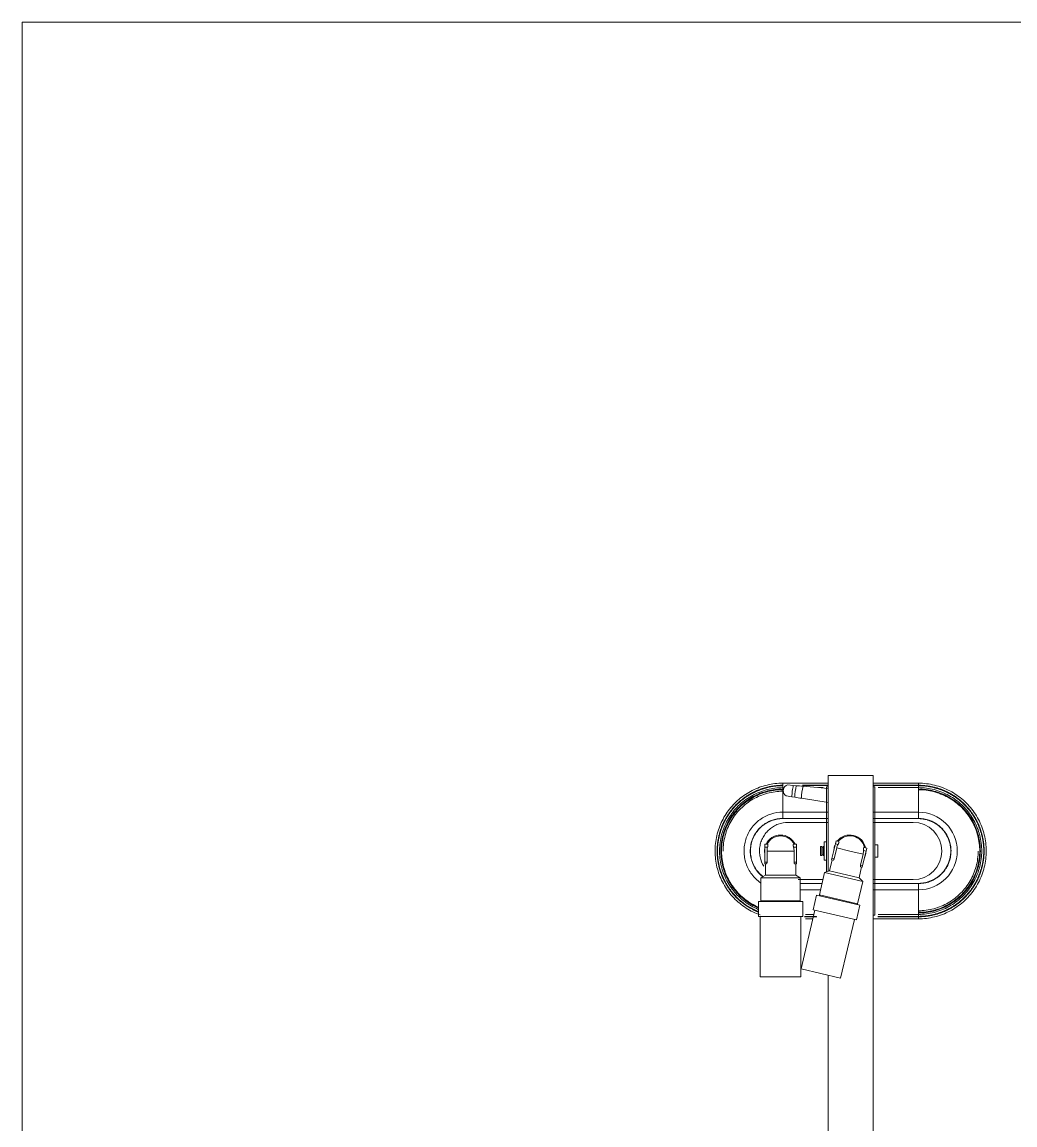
# Model space of a CAD drawing. Header units: millimetres. Extents: x 2179 to 48742, y 3478 to 161002.
# Drawn here: x 25241 to 25900, y 139221 to 139953 of the extents above; entities that cross this region are included whole.
import ezdxf

# ---------------------------------------------------------------- set-up
doc = ezdxf.new("R2010")
doc.units = ezdxf.units.MM
doc.layers.add('0-1', color=7, linetype='Continuous', lineweight=9)
doc.layers.add('2966-1_navrh dispozice stroju-HK_02_dwg-1', color=7, linetype='Continuous', lineweight=9, true_color=0x919191)

# ---------------------------------------------------------------- blocks, each defined once
blk = doc.blocks.new('2966-1_navrh dispozice stroju-HK_02_dwg_SE2205-903811-1NP _ stroje')
at = {"layer": '0-1'}
for p, q in [((-1380, 1767.25), (-1380, 1737.25)), ((-1380, 1707.25), (-1380, 1677.25))]:
    blk.add_line(p, q, dxfattribs=at)
blk = doc.blocks.new('2966-1_navrh dispozice stroju-HK_02_dwg_SE2206-903812-1NP _ stroje')
at = {"layer": '0-1'}
for p, q in [((-1380.14, 1767.25), (-1380.14, 1737.25)), ((-1380.14, 1707.25), (-1380.14, 1677.25))]:
    blk.add_line(p, q, dxfattribs=at)
blk = doc.blocks.new('2966-1_navrh dispozice stroju-HK_02_dwg_SE2207-903813-1NP _ stroje')
at = {"layer": '0-1'}
for points, knots in [([(-1343.08, 1782.43), (-1344.79, 1784.17), (-1347.8, 1786.33), (-1352.36, 1788.11), (-1355.96, 1788.84), (-1359.63, 1788.96), (-1363.27, 1788.46), (-1367.94, 1786.99), (-1371.09, 1785.02), (-1372.9, 1783.4)], [0, 0, 0, 0, 0.222222, 0.333333, 0.444444, 0.555556, 0.666667, 0.777778, 1, 1, 1, 1]), ([(-1372.9, 1783.4), (-1374.72, 1781.78), (-1377.02, 1778.89), (-1379.52, 1773.33), (-1380.14, 1769.68), (-1380.14, 1767.25)], [0, 0, 0, 0, 0.4, 0.6, 1, 1, 1, 1]), ([(-1336.87, 1767.25), (-1336.86, 1769.5), (-1337.39, 1772.86), (-1339.52, 1778.06), (-1341.5, 1780.83), (-1343.08, 1782.43)], [0, 0, 0, 0, 0.4, 0.6, 1, 1, 1, 1])]:
    blk.add_open_spline(points, degree=3, knots=knots, dxfattribs=at)
blk = doc.blocks.new('2966-1_navrh dispozice stroju-HK_02_dwg_SE2208-903814-1NP _ stroje')
at = {"layer": '0-1'}
for p, q in [((-1384.27, 1737.25), (-1384.27, 1767.25)), ((-1384.27, 1677.25), (-1384.27, 1707.25))]:
    blk.add_line(p, q, dxfattribs=at)
blk = doc.blocks.new('2966-1_navrh dispozice stroju-HK_02_dwg_SE2209-903815-1NP _ stroje')
at = {"layer": '0-1'}
for p, q in [((-1400.55, 1767.25), (-1400.55, 1740.48)), ((-1400.55, 1704.03), (-1400.55, 1700.9))]:
    blk.add_line(p, q, dxfattribs=at)
blk = doc.blocks.new('2966-1_navrh dispozice stroju-HK_02_dwg_SE2210-903816-1NP _ stroje')
at = {"layer": '0-1'}
for p, q in [((-1401.86, 1737.25), (-1401.86, 1767.25)), ((-1401.86, 1690.2), (-1401.86, 1707.25))]:
    blk.add_line(p, q, dxfattribs=at)
blk = doc.blocks.new('2966-1_navrh dispozice stroju-HK_02_dwg_SE2211-903817-1NP _ stroje')
at = {"layer": '0-1'}
for p, q in [((-1402.1, 1767.25), (-1402.1, 1737.25)), ((-1402.1, 1707.25), (-1402.1, 1690.22))]:
    blk.add_line(p, q, dxfattribs=at)
blk = doc.blocks.new('2966-1_navrh dispozice stroju-HK_02_dwg_SE2212-903818-1NP _ stroje')
at = {"layer": '0-1'}
for p, q in [((-1403.5, 1767.25), (-1403.5, 1737.25)), ((-1403.5, 1707.25), (-1403.5, 1677.25))]:
    blk.add_line(p, q, dxfattribs=at)
blk = doc.blocks.new('2966-1_navrh dispozice stroju-HK_02_dwg_SE2204-903819-1NP _ stroje')
at = {"layer": '0-1'}
for p, q in [((-1402.1, 1767.25), (-1403.5, 1767.25)), ((-1332.73, 1767.25), (-1332.73, 1737.25)), ((-1332.73, 1702.29), (-1332.73, 1688.75)), ((-1316.46, 1692.39), (-1316.46, 1697.92)), ((-1315.14, 1699.66), (-1315.14, 1691.69)), ((-1314.9, 1691.69), (-1314.9, 1699.72)), ((-1313.5, 1692.36), (-1313.5, 1697.22)), ((-1402.1, 1677.25), (-1403.5, 1677.25))]:
    blk.add_line(p, q, dxfattribs=at)
at = {"layer": '0-1', "flags": 128}
for points in [[(-1380, 1767.25), (-1380.14, 1767.25), (-1384.27, 1767.25), (-1400.55, 1767.25), (-1401.86, 1767.25)], [(-1316.46, 1740.48), (-1316.46, 1767.25), (-1332.73, 1767.25), (-1337, 1767.25), (-1336.87, 1767.25), (-1337, 1737.25), (-1337, 1767.25)], [(-1316.46, 1767.25), (-1315.14, 1767.25), (-1315.14, 1740.35)], [(-1314.9, 1740.24), (-1314.9, 1767.25), (-1313.5, 1767.25), (-1313.5, 1737.25)], [(-1336.87, 1688.48), (-1336.87, 1703.27), (-1337, 1688.48)], [(-1380, 1677.25), (-1380.14, 1677.25), (-1384.27, 1677.25), (-1400.55, 1677.25), (-1401.86, 1677.25)]]:
    blk.add_lwpolyline(points, dxfattribs=at)
at = {"layer": '0-1'}
blk.add_arc((-1358.5, 1767.25), 25.77, 360, 180, dxfattribs=at)
for points, degree, knots in [([(-1313.5, 1767.25), (-1313.5, 1770.88), (-1314.16, 1776.32), (-1316.32, 1783.25), (-1318.56, 1788.22), (-1321.38, 1792.88), (-1324.74, 1797.17), (-1328.59, 1801.02), (-1332.88, 1804.38), (-1337.54, 1807.2), (-1342.51, 1809.43), (-1347.71, 1811.05), (-1353.06, 1812.03), (-1358.5, 1812.36), (-1363.94, 1812.03), (-1369.3, 1811.05), (-1374.5, 1809.43), (-1379.47, 1807.2), (-1384.13, 1804.38), (-1388.41, 1801.02), (-1392.27, 1797.17), (-1395.63, 1792.88), (-1398.44, 1788.22), (-1400.68, 1783.25), (-1402.84, 1776.32), (-1403.5, 1770.88), (-1403.5, 1767.25)], 3, [0, 0, 0, 0, 0.076923, 0.115385, 0.153846, 0.192308, 0.230769, 0.269231, 0.307692, 0.346154, 0.384615, 0.423077, 0.461538, 0.5, 0.538462, 0.576923, 0.615385, 0.653846, 0.692308, 0.730769, 0.769231, 0.807692, 0.846154, 0.884615, 0.923077, 1, 1, 1, 1]), ([(-1314.9, 1767.25), (-1314.9, 1771.22), (-1316.09, 1777.71), (-1317.66, 1782.74), (-1319.82, 1787.55), (-1322.55, 1792.07), (-1325.81, 1796.22), (-1329.54, 1799.95), (-1333.69, 1803.2), (-1338.2, 1805.93), (-1343.01, 1808.1), (-1348.05, 1809.66), (-1353.24, 1810.62), (-1358.5, 1810.93), (-1363.77, 1810.62), (-1368.96, 1809.66), (-1373.99, 1808.1), (-1378.8, 1805.93), (-1383.31, 1803.2), (-1387.47, 1799.95), (-1391.2, 1796.22), (-1394.45, 1792.07), (-1397.18, 1787.55), (-1399.34, 1782.74), (-1400.91, 1777.71), (-1402.1, 1771.22), (-1402.1, 1767.25)], 2, [0, 0, 0, 0.057692, 0.096154, 0.134615, 0.173077, 0.211538, 0.25, 0.288462, 0.326923, 0.365385, 0.403846, 0.442308, 0.480769, 0.519231, 0.557692, 0.596154, 0.634615, 0.673077, 0.711538, 0.75, 0.788462, 0.826923, 0.865385, 0.903846, 0.942308, 1, 1, 1]), ([(-1401.86, 1767.25), (-1401.86, 1771.2), (-1400.68, 1777.65), (-1399.12, 1782.66), (-1396.97, 1787.44), (-1394.25, 1791.93), (-1391.02, 1796.06), (-1387.31, 1799.77), (-1383.18, 1803.01), (-1378.69, 1805.72), (-1373.91, 1807.87), (-1368.9, 1809.43), (-1363.74, 1810.38), (-1358.5, 1810.7), (-1353.27, 1810.38), (-1348.11, 1809.43), (-1343.1, 1807.87), (-1338.31, 1805.72), (-1333.82, 1803.01), (-1329.69, 1799.77), (-1325.98, 1796.06), (-1322.75, 1791.93), (-1320.04, 1787.44), (-1317.88, 1782.66), (-1316.32, 1777.65), (-1315.14, 1771.2), (-1315.14, 1767.25)], 2, [0, 0, 0, 0.057692, 0.096154, 0.134615, 0.173077, 0.211538, 0.25, 0.288462, 0.326923, 0.365385, 0.403846, 0.442308, 0.480769, 0.519231, 0.557692, 0.596154, 0.634615, 0.673077, 0.711538, 0.75, 0.788462, 0.826923, 0.865385, 0.903846, 0.942308, 1, 1, 1]), ([(-1316.46, 1767.25), (-1316.46, 1770.78), (-1317.13, 1776.06), (-1319.31, 1782.77), (-1321.56, 1787.56), (-1324.4, 1792.03), (-1327.77, 1796.11), (-1331.63, 1799.73), (-1335.91, 1802.85), (-1340.55, 1805.4), (-1345.48, 1807.35), (-1350.6, 1808.66), (-1355.85, 1809.33), (-1361.15, 1809.33), (-1366.4, 1808.66), (-1371.53, 1807.35), (-1376.45, 1805.4), (-1381.09, 1802.85), (-1385.37, 1799.73), (-1389.23, 1796.11), (-1392.61, 1792.03), (-1395.44, 1787.56), (-1397.7, 1782.77), (-1399.88, 1776.06), (-1400.55, 1770.78), (-1400.55, 1767.25)], 3, [0, 0, 0, 0, 0.08, 0.12, 0.16, 0.2, 0.24, 0.28, 0.32, 0.36, 0.4, 0.44, 0.48, 0.52, 0.56, 0.6, 0.64, 0.68, 0.72, 0.76, 0.8, 0.84, 0.88, 0.92, 1, 1, 1, 1]), ([(-1399.6, 1767.25), (-1399.6, 1770.7), (-1398.95, 1775.86), (-1396.82, 1782.42), (-1394.61, 1787.11), (-1391.84, 1791.48), (-1388.54, 1795.46), (-1384.77, 1799.01), (-1380.58, 1802.05), (-1376.05, 1804.54), (-1371.24, 1806.45), (-1366.22, 1807.73), (-1361.09, 1808.38), (-1355.91, 1808.38), (-1350.78, 1807.73), (-1345.77, 1806.45), (-1340.96, 1804.54), (-1336.42, 1802.05), (-1332.23, 1799.01), (-1328.46, 1795.46), (-1325.16, 1791.48), (-1322.39, 1787.11), (-1320.19, 1782.42), (-1318.06, 1775.86), (-1317.4, 1770.7), (-1317.4, 1767.25)], 3, [0, 0, 0, 0, 0.08, 0.12, 0.16, 0.2, 0.24, 0.28, 0.32, 0.36, 0.4, 0.44, 0.48, 0.52, 0.56, 0.6, 0.64, 0.68, 0.72, 0.76, 0.8, 0.84, 0.88, 0.92, 1, 1, 1, 1]), ([(-1399.32, 1767.25), (-1399.33, 1770.67), (-1398.68, 1775.8), (-1396.56, 1782.32), (-1394.37, 1786.97), (-1391.61, 1791.31), (-1388.34, 1795.27), (-1384.59, 1798.79), (-1380.43, 1801.81), (-1375.93, 1804.29), (-1371.15, 1806.18), (-1366.17, 1807.46), (-1361.07, 1808.1), (-1355.93, 1808.1), (-1350.83, 1807.46), (-1345.85, 1806.18), (-1341.07, 1804.29), (-1336.57, 1801.81), (-1332.41, 1798.79), (-1328.66, 1795.27), (-1325.39, 1791.31), (-1322.63, 1786.97), (-1320.45, 1782.32), (-1318.33, 1775.8), (-1317.68, 1770.67), (-1317.68, 1767.25)], 3, [0, 0, 0, 0, 0.08, 0.12, 0.16, 0.2, 0.24, 0.28, 0.32, 0.36, 0.4, 0.44, 0.48, 0.52, 0.56, 0.6, 0.64, 0.68, 0.72, 0.76, 0.8, 0.84, 0.88, 0.92, 1, 1, 1, 1]), ([(-1399.18, 1767.25), (-1399.18, 1770.66), (-1398.53, 1775.77), (-1396.42, 1782.27), (-1394.24, 1786.9), (-1391.49, 1791.22), (-1388.23, 1795.17), (-1384.5, 1798.68), (-1380.35, 1801.69), (-1375.87, 1804.15), (-1371.1, 1806.04), (-1366.14, 1807.31), (-1361.06, 1807.96), (-1355.94, 1807.96), (-1350.86, 1807.31), (-1345.9, 1806.04), (-1341.14, 1804.15), (-1336.65, 1801.69), (-1332.51, 1798.68), (-1328.77, 1795.17), (-1325.51, 1791.22), (-1322.76, 1786.9), (-1320.58, 1782.27), (-1318.47, 1775.77), (-1317.83, 1770.66), (-1317.83, 1767.25)], 3, [0, 0, 0, 0, 0.08, 0.12, 0.16, 0.2, 0.24, 0.28, 0.32, 0.36, 0.4, 0.44, 0.48, 0.52, 0.56, 0.6, 0.64, 0.68, 0.72, 0.76, 0.8, 0.84, 0.88, 0.92, 1, 1, 1, 1]), ([(-1358.5, 1806.9), (-1355.04, 1806.9), (-1349.85, 1806.22), (-1343.29, 1803.99), (-1338.62, 1801.69), (-1334.3, 1798.8), (-1330.39, 1795.37), (-1326.96, 1791.46), (-1324.07, 1787.13), (-1321.77, 1782.47), (-1319.54, 1775.9), (-1318.85, 1770.71), (-1318.85, 1767.25)], 3, [0, 0, 0, 0, 0.166667, 0.25, 0.333333, 0.416667, 0.5, 0.583333, 0.666667, 0.75, 0.833333, 1, 1, 1, 1]), ([(-1337, 1767.25), (-1337, 1770.09), (-1338.22, 1774.64), (-1339.81, 1778.05), (-1341.97, 1781.13), (-1344.63, 1783.79), (-1347.71, 1785.94), (-1351.12, 1787.53), (-1354.75, 1788.51), (-1358.5, 1788.84), (-1362.25, 1788.51), (-1365.88, 1787.53), (-1369.29, 1785.94), (-1372.37, 1783.79), (-1375.03, 1781.13), (-1377.19, 1778.05), (-1378.78, 1774.64), (-1380, 1770.09), (-1380, 1767.25)], 2, [0, 0, 0, 0.083333, 0.138889, 0.194444, 0.25, 0.305556, 0.361111, 0.416667, 0.472222, 0.527778, 0.583333, 0.638889, 0.694444, 0.75, 0.805556, 0.861111, 0.916667, 1, 1, 1]), ([(-1403.5, 1677.25), (-1403.5, 1673.75), (-1402.88, 1668.5), (-1400.87, 1661.78), (-1398.77, 1656.95), (-1396.13, 1652.39), (-1392.98, 1648.18), (-1389.36, 1644.36), (-1385.32, 1640.99), (-1380.91, 1638.11), (-1376.2, 1635.77), (-1371.25, 1633.99), (-1366.12, 1632.8), (-1360.89, 1632.22), (-1355.63, 1632.24), (-1350.4, 1632.89), (-1345.29, 1634.13), (-1340.35, 1635.96), (-1335.67, 1638.36), (-1331.29, 1641.28), (-1327.29, 1644.7), (-1323.71, 1648.56), (-1319.57, 1654.22), (-1317.23, 1658.97), (-1316.07, 1662.27)], 3, [0, 0, 0, 0, 0.083333, 0.125, 0.166667, 0.208333, 0.25, 0.291667, 0.333333, 0.375, 0.416667, 0.458333, 0.5, 0.541667, 0.583333, 0.625, 0.666667, 0.708333, 0.75, 0.791667, 0.833333, 0.875, 0.916667, 1, 1, 1, 1]), ([(-1402.1, 1677.25), (-1402.1, 1673.32), (-1400.93, 1666.88), (-1399.38, 1661.87), (-1397.25, 1657.09), (-1394.56, 1652.6), (-1391.35, 1648.46), (-1387.67, 1644.74), (-1383.57, 1641.48), (-1379.11, 1638.74), (-1374.35, 1636.55), (-1369.36, 1634.95), (-1364.22, 1633.95), (-1359, 1633.58), (-1353.77, 1633.83), (-1348.61, 1634.71), (-1343.59, 1636.2), (-1338.78, 1638.28), (-1334.26, 1640.92), (-1330.09, 1644.08), (-1326.32, 1647.72), (-1323.02, 1651.78), (-1319.53, 1657.32), (-1318.06, 1660.97)], 2, [0, 0, 0, 0.065217, 0.108696, 0.152174, 0.195652, 0.23913, 0.282609, 0.326087, 0.369565, 0.413043, 0.456522, 0.5, 0.543478, 0.586956, 0.630435, 0.673913, 0.717391, 0.76087, 0.804348, 0.847826, 0.891304, 0.934783, 1, 1, 1]), ([(-1318.31, 1660.98), (-1319.78, 1657.35), (-1323.26, 1651.86), (-1326.55, 1647.82), (-1330.3, 1644.21), (-1334.45, 1641.08), (-1338.95, 1638.46), (-1343.73, 1636.4), (-1348.72, 1634.93), (-1353.85, 1634.06), (-1359.05, 1633.82), (-1364.24, 1634.19), (-1369.35, 1635.19), (-1374.3, 1636.79), (-1379.02, 1638.97), (-1383.45, 1641.7), (-1387.53, 1644.93), (-1391.18, 1648.64), (-1394.37, 1652.75), (-1397.04, 1657.22), (-1399.16, 1661.97), (-1400.7, 1666.94), (-1401.86, 1673.34), (-1401.86, 1677.25)], 2, [0, 0, 0, 0.065217, 0.108696, 0.152174, 0.195652, 0.23913, 0.282609, 0.326087, 0.369565, 0.413044, 0.456522, 0.5, 0.543478, 0.586957, 0.630435, 0.673913, 0.717391, 0.76087, 0.804348, 0.847826, 0.891304, 0.934783, 1, 1, 1]), ([(-1400.55, 1677.25), (-1400.55, 1673.76), (-1399.89, 1668.51), (-1397.74, 1661.84), (-1395.51, 1657.08), (-1392.72, 1652.63), (-1389.39, 1648.57), (-1385.58, 1644.95), (-1381.35, 1641.83), (-1376.76, 1639.26), (-1371.9, 1637.29), (-1366.82, 1635.93), (-1361.61, 1635.22), (-1356.36, 1635.16), (-1351.14, 1635.75), (-1346.03, 1636.99), (-1341.12, 1638.85), (-1336.47, 1641.31), (-1332.17, 1644.34), (-1328.28, 1647.87), (-1323.72, 1653.18), (-1321.08, 1657.76), (-1319.73, 1660.99)], 3, [0, 0, 0, 0, 0.090909, 0.136364, 0.181818, 0.227273, 0.272727, 0.318182, 0.363636, 0.409091, 0.454545, 0.5, 0.545455, 0.590909, 0.636364, 0.681818, 0.727273, 0.772727, 0.818182, 0.863636, 0.909091, 1, 1, 1, 1]), ([(-1320.77, 1660.96), (-1322.12, 1657.83), (-1324.73, 1653.4), (-1329.22, 1648.26), (-1333.04, 1644.85), (-1337.25, 1641.95), (-1341.79, 1639.59), (-1346.59, 1637.81), (-1351.57, 1636.63), (-1356.66, 1636.09), (-1361.78, 1636.18), (-1366.84, 1636.9), (-1371.78, 1638.25), (-1376.51, 1640.19), (-1380.97, 1642.71), (-1385.08, 1645.76), (-1388.77, 1649.3), (-1392.01, 1653.27), (-1394.72, 1657.61), (-1396.88, 1662.25), (-1398.96, 1668.74), (-1399.6, 1673.85), (-1399.6, 1677.25)], 3, [0, 0, 0, 0, 0.090909, 0.136364, 0.181818, 0.227273, 0.272727, 0.318182, 0.363636, 0.409091, 0.454545, 0.5, 0.545455, 0.590909, 0.636364, 0.681818, 0.727273, 0.772727, 0.818182, 0.863636, 0.909091, 1, 1, 1, 1]), ([(-1321.08, 1660.95), (-1322.43, 1657.85), (-1325.03, 1653.46), (-1329.5, 1648.38), (-1333.3, 1645.01), (-1337.48, 1642.14), (-1341.99, 1639.8), (-1346.76, 1638.05), (-1351.7, 1636.9), (-1356.75, 1636.36), (-1361.83, 1636.46), (-1366.85, 1637.19), (-1371.75, 1638.53), (-1376.44, 1640.47), (-1380.86, 1642.97), (-1384.93, 1646), (-1388.59, 1649.51), (-1391.8, 1653.45), (-1394.49, 1657.76), (-1396.62, 1662.36), (-1398.69, 1668.81), (-1399.33, 1673.88), (-1399.32, 1677.25)], 3, [0, 0, 0, 0, 0.090909, 0.136364, 0.181818, 0.227273, 0.272727, 0.318182, 0.363636, 0.409091, 0.454545, 0.5, 0.545455, 0.590909, 0.636364, 0.681818, 0.727273, 0.772727, 0.818182, 0.863636, 0.909091, 1, 1, 1, 1]), ([(-1321.24, 1660.94), (-1322.59, 1657.86), (-1325.19, 1653.49), (-1329.65, 1648.44), (-1333.44, 1645.09), (-1337.61, 1642.24), (-1342.1, 1639.92), (-1346.85, 1638.18), (-1351.77, 1637.03), (-1356.8, 1636.51), (-1361.85, 1636.61), (-1366.86, 1637.34), (-1371.73, 1638.68), (-1376.4, 1640.61), (-1380.8, 1643.11), (-1384.85, 1646.13), (-1388.5, 1649.63), (-1391.69, 1653.55), (-1394.36, 1657.84), (-1396.49, 1662.43), (-1398.55, 1668.85), (-1399.18, 1673.89), (-1399.18, 1677.25)], 3, [0, 0, 0, 0, 0.090909, 0.136364, 0.181818, 0.227273, 0.272727, 0.318182, 0.363636, 0.409091, 0.454545, 0.5, 0.545455, 0.590909, 0.636364, 0.681818, 0.727273, 0.772727, 0.818182, 0.863636, 0.909091, 1, 1, 1, 1]), ([(-1358.5, 1637.61), (-1361.96, 1637.61), (-1367.15, 1638.29), (-1373.72, 1640.52), (-1378.38, 1642.82), (-1382.71, 1645.71), (-1386.62, 1649.14), (-1390.05, 1653.05), (-1392.94, 1657.37), (-1395.24, 1662.04), (-1397.47, 1668.61), (-1398.15, 1673.79), (-1398.15, 1677.25)], 3, [0, 0, 0, 0, 0.166667, 0.25, 0.333333, 0.416667, 0.5, 0.583333, 0.666667, 0.75, 0.833333, 1, 1, 1, 1]), ([(-1337.39, 1662.47), (-1338.95, 1660.25), (-1341.82, 1657.28), (-1346.43, 1654.37), (-1350.18, 1652.75), (-1354.15, 1651.75), (-1358.22, 1651.38), (-1362.3, 1651.66), (-1366.28, 1652.57), (-1370.07, 1654.11), (-1373.57, 1656.22), (-1376.7, 1658.86), (-1379.37, 1661.95), (-1381.52, 1665.43), (-1383.62, 1670.46), (-1384.27, 1674.54), (-1384.27, 1677.25)], 3, [0, 0, 0, 0, 0.125, 0.1875, 0.25, 0.3125, 0.375, 0.4375, 0.5, 0.5625, 0.625, 0.6875, 0.75, 0.8125, 0.875, 1, 1, 1, 1]), ([(-1380.14, 1677.25), (-1380.14, 1674.72), (-1379.46, 1670.91), (-1377.29, 1666.31), (-1375.09, 1663.19), (-1372.37, 1660.5), (-1369.23, 1658.34), (-1365.75, 1656.75), (-1362.05, 1655.8), (-1358.25, 1655.51), (-1354.45, 1655.89), (-1350.77, 1656.93), (-1346.19, 1659.15), (-1343.27, 1661.68), (-1341.68, 1663.65)], 3, [0, 0, 0, 0, 0.142857, 0.214286, 0.285714, 0.357143, 0.428571, 0.5, 0.571429, 0.642857, 0.714286, 0.785714, 0.857143, 1, 1, 1, 1]), ([(-1341.79, 1663.72), (-1343.38, 1661.76), (-1346.28, 1659.25), (-1350.83, 1657.05), (-1354.49, 1656.02), (-1358.26, 1655.64), (-1362.04, 1655.94), (-1365.72, 1656.88), (-1369.17, 1658.46), (-1372.29, 1660.61), (-1374.99, 1663.28), (-1377.18, 1666.38), (-1379.33, 1670.96), (-1380, 1674.73), (-1380, 1677.25)], 3, [0, 0, 0, 0, 0.142857, 0.214286, 0.285714, 0.357143, 0.428571, 0.5, 0.571429, 0.642857, 0.714286, 0.785714, 0.857143, 1, 1, 1, 1])]:
    blk.add_open_spline(points, degree=degree, knots=knots, dxfattribs=at)
for name in ['2966-1_navrh dispozice stroju-HK_02_dwg_SE2207-903813-1NP _ stroje', '2966-1_navrh dispozice stroju-HK_02_dwg_SE2212-903818-1NP _ stroje', '2966-1_navrh dispozice stroju-HK_02_dwg_SE2211-903817-1NP _ stroje', '2966-1_navrh dispozice stroju-HK_02_dwg_SE2210-903816-1NP _ stroje', '2966-1_navrh dispozice stroju-HK_02_dwg_SE2209-903815-1NP _ stroje', '2966-1_navrh dispozice stroju-HK_02_dwg_SE2208-903814-1NP _ stroje', '2966-1_navrh dispozice stroju-HK_02_dwg_SE2206-903812-1NP _ stroje', '2966-1_navrh dispozice stroju-HK_02_dwg_SE2205-903811-1NP _ stroje']:
    blk.add_blockref(name, (0, 0))
blk = doc.blocks.new('2966-1_navrh dispozice stroju-HK_02_dwg_SE2202-903820-1NP _ stroje')
at = {"layer": '0-1'}
for p, q in [((-1339.5, 1763.75), (-1339.5, 1737.25)), ((-1339.5, 1703.89), (-1339.5, 1687.51))]:
    blk.add_line(p, q, dxfattribs=at)
blk = doc.blocks.new('2966-1_navrh dispozice stroju-HK_02_dwg_SE2203-903821-1NP _ stroje')
at = {"layer": '0-1'}
for p, q in [((-1377.5, 1737.25), (-1377.5, 1763.75)), ((-1377.5, 1680.75), (-1377.5, 1707.25))]:
    blk.add_line(p, q, dxfattribs=at)
blk = doc.blocks.new('2966-1_navrh dispozice stroju-HK_02_dwg_SE2201-903822-1NP _ stroje')
at = {"layer": '0-1'}
blk.add_arc((-1358.5, 1763.75), 19, 360, 180, dxfattribs=at)
blk.add_open_spline([(-1348.34, 1664.7), (-1350.24, 1663.49), (-1353.42, 1662.2), (-1357.92, 1661.66), (-1361.3, 1661.86), (-1364.6, 1662.65), (-1367.71, 1664.02), (-1370.53, 1665.92), (-1372.96, 1668.28), (-1374.94, 1671.04), (-1376.89, 1675.12), (-1377.5, 1678.5), (-1377.5, 1680.75)], degree=3, knots=[0, 0, 0, 0, 0.166667, 0.25, 0.333333, 0.416667, 0.5, 0.583333, 0.666667, 0.75, 0.833333, 1, 1, 1, 1], dxfattribs=at)
for name in ['2966-1_navrh dispozice stroju-HK_02_dwg_SE2203-903821-1NP _ stroje', '2966-1_navrh dispozice stroju-HK_02_dwg_SE2202-903820-1NP _ stroje']:
    blk.add_blockref(name, (0, 0))
blk = doc.blocks.new('2966-1_navrh dispozice stroju-HK_02_dwg_SE2200-903823-1NP _ stroje')
at = {"layer": '0-1'}
for p, q in [((-1399.99, 1707.25), (-1401.45, 1690.66)), ((-1393.48, 1689.67), (-1390.68, 1707.25))]:
    blk.add_line(p, q, dxfattribs=at)
at = {"layer": '0-1', "flags": 128}
for points in [[(-1401.84, 1686.19), (-1402.02, 1684.2), (-1402.35, 1680.38)], [(-1395.1, 1679.48), (-1394.49, 1683.27), (-1394.18, 1685.24)]]:
    blk.add_lwpolyline(points, dxfattribs=at)
at = {"layer": '0-1'}
for centre, radius, start, end in [((514.3, 1519.61), 1923.37, 174.89782, 175.03144), ((-1393.5, 1722.25), 32.58, 255.88402, 270.04524), ((-1393.5, 1722.25), 37.02, 256.97981, 268.94967), ((-2418.16, 1850.35), 1037.2, 350.84074, 351.08852), ((-1398.52, 1681.56), 4.01, 197.23243, 258.72133), ((-1393.5, 1722.25), 45, 262.5871, 263.34215), ((-1398.52, 1681.56), 4.01, 267.20796, 328.69678)]:
    blk.add_arc(centre, radius, start, end, dxfattribs=at)
blk.add_open_spline([(-1402.02, 1684.2), (-1400.78, 1683.92), (-1398.29, 1683.49), (-1395.76, 1683.3), (-1394.49, 1683.27)], degree=3, dxfattribs=at)
blk = doc.blocks.new('2966-1_navrh dispozice stroju-HK_02_dwg_SE2199-903824-1NP _ stroje')
at = {"layer": '0-1'}
for p, q in [((-1361, 1703.99), (-1361, 1703.25)), ((-1356, 1703.25), (-1356, 1703.99))]:
    blk.add_line(p, q, dxfattribs=at)
at = {"layer": '0-1', "flags": 128}
for points in [[(-1354.5, 1738.25), (-1354.5, 1740.25), (-1362.5, 1740.25), (-1362.5, 1738.25)], [(-1355.5, 1704.65), (-1355.5, 1703.99), (-1361.5, 1703.99), (-1361.5, 1704.65)]]:
    blk.add_lwpolyline(points, dxfattribs=at)
blk.add_lwpolyline([(-1361.5, 1702.25), (-1355.5, 1702.25), (-1355.5, 1703.25), (-1361.5, 1703.25)], close=True, dxfattribs=at)
blk = doc.blocks.new('2966-1_navrh dispozice stroju-HK_02_dwg_SE2198-903825-1NP _ stroje')
at = {"layer": '0-1', "flags": 128}
for points in [[(-1316, 1737.25), (-1316, 1738.25), (-1401, 1738.25), (-1401, 1737.25)], [(-1401, 1707.25), (-1401, 1706.25), (-1344.64, 1706.25)]]:
    blk.add_lwpolyline(points, dxfattribs=at)
blk = doc.blocks.new('2966-1_navrh dispozice stroju-HK_02_dwg_SE2197-903826-1NP _ stroje')
at = {"layer": '0-1', "flags": 128}
blk.add_lwpolyline([(-1352.5, 1706.25), (-1352.5, 1704.65), (-1364.5, 1704.65), (-1364.5, 1706.25)], dxfattribs=at)
blk = doc.blocks.new('2966-1_navrh dispozice stroju-HK_02_dwg_SE2196-903827-1NP _ stroje')
at = {"layer": '0-1'}
for start, end in [(115.06164, 244.93836), (81.25837, 98.74163), (261.25837, 278.74163)]:
    blk.add_arc((-1358.5, 1675.75), 10.62, start, end, dxfattribs=at)
blk = doc.blocks.new('2966-1_navrh dispozice stroju-HK_02_dwg_SE2195-903828-1NP _ stroje')
at = {"layer": '0-1'}
for p, q in [((-1361, 1684.39), (-1361, 1686.25)), ((-1325, 1688.25), (-1325.5, 1688.75)), ((-1325.5, 1662.75), (-1325, 1663.25))]:
    blk.add_line(p, q, dxfattribs=at)
at = {"layer": '0-1', "flags": 128}
for points in [[(-1363, 1684.39), (-1363, 1686.25), (-1361, 1686.25), (-1351, 1686.25)], [(-1361, 1665.25), (-1351, 1665.25), (-1351, 1666.77), (-1358.5, 1666.77), (-1358.5, 1684.74), (-1351, 1684.74), (-1351, 1686.25), (-1350, 1686.25), (-1350, 1685.18)], [(-1350, 1685.8), (-1342.5, 1685.8), (-1342.5, 1665.7), (-1350, 1665.7)], [(-1342.5, 1685.8), (-1340.8, 1688.75), (-1340.8, 1662.75), (-1342.5, 1665.7)], [(-1340.8, 1662.75), (-1325.5, 1662.75), (-1325.5, 1688.75), (-1340.8, 1688.75)], [(-1361, 1667.12), (-1361, 1665.25), (-1363, 1665.25), (-1363, 1667.12)], [(-1351, 1665.25), (-1350, 1665.25), (-1350, 1666.33)]]:
    blk.add_lwpolyline(points, dxfattribs=at)
at = {"layer": '0-1'}
for radius, start, end in [(10.05, 116.60013, 243.39987), (8.99, 90.00004, 106.15295), (8.99, 253.84705, 269.99996)]:
    blk.add_arc((-1358.5, 1675.75), radius, start, end, dxfattribs=at)
for points, knots in [([(-1363, 1684.39), (-1363, 1684.36), (-1362.99, 1684.32), (-1362.96, 1684.28), (-1362.94, 1684.26), (-1362.91, 1684.23), (-1362.87, 1684.22), (-1362.84, 1684.2), (-1362.8, 1684.19), (-1362.77, 1684.18), (-1362.73, 1684.17), (-1362.69, 1684.16), (-1362.66, 1684.16), (-1362.62, 1684.15), (-1362.58, 1684.15), (-1362.55, 1684.15), (-1362.51, 1684.14), (-1362.47, 1684.14), (-1362.43, 1684.14), (-1362.4, 1684.14), (-1362.36, 1684.14), (-1362.32, 1684.14), (-1362.28, 1684.15), (-1362.25, 1684.15), (-1362.21, 1684.15), (-1362.17, 1684.15), (-1362.14, 1684.16), (-1362.1, 1684.16), (-1362.06, 1684.16), (-1362.02, 1684.17), (-1361.99, 1684.17), (-1361.95, 1684.18), (-1361.91, 1684.18), (-1361.88, 1684.19), (-1361.84, 1684.19), (-1361.8, 1684.2), (-1361.77, 1684.21), (-1361.73, 1684.21), (-1361.69, 1684.22), (-1361.66, 1684.23), (-1361.62, 1684.23), (-1361.58, 1684.24), (-1361.55, 1684.25), (-1361.51, 1684.26), (-1361.47, 1684.26), (-1361.44, 1684.27), (-1361.4, 1684.28), (-1361.36, 1684.29), (-1361.33, 1684.3), (-1361.29, 1684.31), (-1361.25, 1684.32), (-1361.22, 1684.33), (-1361.18, 1684.34), (-1361.15, 1684.35), (-1361.11, 1684.36), (-1361.06, 1684.37), (-1361.03, 1684.38), (-1361, 1684.39)], [0, 0, 0, 0, 0.035045, 0.052564, 0.070094, 0.087631, 0.105172, 0.122716, 0.14026, 0.157805, 0.175351, 0.192896, 0.210442, 0.227988, 0.245534, 0.263079, 0.280625, 0.298171, 0.315717, 0.333263, 0.350808, 0.368354, 0.3859, 0.403446, 0.420991, 0.438537, 0.456083, 0.473629, 0.491174, 0.50872, 0.526266, 0.543812, 0.561357, 0.578903, 0.596449, 0.613995, 0.63154, 0.649086, 0.666632, 0.684178, 0.701723, 0.719269, 0.736815, 0.75436, 0.771906, 0.789452, 0.806997, 0.824543, 0.842089, 0.859635, 0.87718, 0.894726, 0.912272, 0.929817, 0.947363, 0.964909, 1, 1, 1, 1]), ([(-1351, 1684.74), (-1350.97, 1684.74), (-1350.93, 1684.74), (-1350.87, 1684.74), (-1350.82, 1684.75), (-1350.78, 1684.75), (-1350.73, 1684.76), (-1350.69, 1684.76), (-1350.65, 1684.77), (-1350.6, 1684.78), (-1350.56, 1684.79), (-1350.52, 1684.8), (-1350.47, 1684.81), (-1350.43, 1684.83), (-1350.39, 1684.84), (-1350.35, 1684.86), (-1350.31, 1684.88), (-1350.27, 1684.9), (-1350.23, 1684.92), (-1350.19, 1684.94), (-1350.15, 1684.96), (-1350.11, 1684.99), (-1350.08, 1685.02), (-1350.05, 1685.05), (-1350.02, 1685.1), (-1350, 1685.14), (-1350, 1685.18)], [0, 0, 0, 0, 0.076937, 0.115407, 0.153875, 0.192344, 0.230813, 0.269282, 0.307751, 0.34622, 0.384689, 0.423158, 0.461626, 0.500095, 0.538564, 0.577033, 0.615501, 0.65397, 0.692438, 0.730906, 0.769373, 0.807839, 0.846302, 0.884757, 0.923197, 1, 1, 1, 1]), ([(-1361, 1667.12), (-1361.03, 1667.13), (-1361.06, 1667.14), (-1361.11, 1667.15), (-1361.14, 1667.16), (-1361.18, 1667.17), (-1361.21, 1667.18), (-1361.25, 1667.19), (-1361.29, 1667.2), (-1361.32, 1667.21), (-1361.36, 1667.22), (-1361.39, 1667.23), (-1361.43, 1667.23), (-1361.46, 1667.24), (-1361.5, 1667.25), (-1361.54, 1667.26), (-1361.57, 1667.26), (-1361.61, 1667.27), (-1361.64, 1667.28), (-1361.68, 1667.29), (-1361.72, 1667.29), (-1361.75, 1667.3), (-1361.79, 1667.31), (-1361.82, 1667.31), (-1361.86, 1667.32), (-1361.9, 1667.32), (-1361.93, 1667.33), (-1361.97, 1667.33), (-1362.01, 1667.34), (-1362.04, 1667.34), (-1362.08, 1667.35), (-1362.12, 1667.35), (-1362.15, 1667.35), (-1362.19, 1667.36), (-1362.23, 1667.36), (-1362.26, 1667.36), (-1362.3, 1667.36), (-1362.34, 1667.36), (-1362.37, 1667.37), (-1362.41, 1667.37), (-1362.45, 1667.37), (-1362.48, 1667.37), (-1362.52, 1667.36), (-1362.56, 1667.36), (-1362.59, 1667.36), (-1362.63, 1667.35), (-1362.67, 1667.35), (-1362.7, 1667.34), (-1362.74, 1667.34), (-1362.77, 1667.33), (-1362.81, 1667.32), (-1362.84, 1667.31), (-1362.88, 1667.29), (-1362.91, 1667.27), (-1362.94, 1667.25), (-1362.97, 1667.23), (-1362.99, 1667.18), (-1363, 1667.15), (-1363, 1667.12)], [0, 0, 0, 0, 0.034487, 0.05173, 0.068973, 0.086216, 0.10346, 0.120703, 0.137946, 0.15519, 0.172433, 0.189676, 0.206919, 0.224163, 0.241406, 0.258649, 0.275893, 0.293136, 0.310379, 0.327623, 0.344866, 0.362109, 0.379353, 0.396596, 0.413839, 0.431082, 0.448326, 0.465569, 0.482812, 0.500056, 0.517299, 0.534542, 0.551786, 0.569029, 0.586272, 0.603516, 0.620759, 0.638002, 0.655246, 0.672489, 0.689732, 0.706975, 0.724219, 0.741462, 0.758705, 0.775948, 0.793192, 0.810435, 0.827678, 0.84492, 0.862162, 0.879404, 0.896644, 0.913882, 0.931115, 0.948337, 0.965551, 1, 1, 1, 1]), ([(-1350, 1666.33), (-1350, 1666.36), (-1350.02, 1666.4), (-1350.05, 1666.45), (-1350.08, 1666.48), (-1350.11, 1666.51), (-1350.14, 1666.54), (-1350.18, 1666.56), (-1350.21, 1666.59), (-1350.25, 1666.61), (-1350.29, 1666.63), (-1350.33, 1666.64), (-1350.37, 1666.66), (-1350.41, 1666.67), (-1350.45, 1666.69), (-1350.49, 1666.7), (-1350.53, 1666.71), (-1350.58, 1666.72), (-1350.62, 1666.73), (-1350.66, 1666.74), (-1350.7, 1666.75), (-1350.74, 1666.75), (-1350.79, 1666.76), (-1350.83, 1666.76), (-1350.87, 1666.76), (-1350.93, 1666.77), (-1350.97, 1666.77), (-1351, 1666.77)], [0, 0, 0, 0, 0.073965, 0.110985, 0.148017, 0.185056, 0.222097, 0.259139, 0.296181, 0.333224, 0.370267, 0.40731, 0.444353, 0.481396, 0.51844, 0.555483, 0.592526, 0.629569, 0.666612, 0.703656, 0.740699, 0.777742, 0.814786, 0.851829, 0.888872, 0.925916, 1, 1, 1, 1])]:
    blk.add_open_spline(points, degree=3, knots=knots, dxfattribs=at)
blk.add_blockref('2966-1_navrh dispozice stroju-HK_02_dwg_SE2196-903827-1NP _ stroje', (0, 0))
blk = doc.blocks.new('2966-1_navrh dispozice stroju-HK_02_dwg_SE2194-903829-1NP _ stroje')
at = {"layer": '0-1'}
for start, end in [(101.72965, 231.60638), (67.92638, 85.40965), (247.92638, 265.40965)]:
    blk.add_arc((-1358.5, 1721.75), 10.62, start, end, dxfattribs=at)
blk = doc.blocks.new('2966-1_navrh dispozice stroju-HK_02_dwg_SE2193-903830-1NP _ stroje')
at = {"layer": '0-1'}
for p, q in [((-1358.94, 1730.73), (-1358.51, 1732.55)), ((-1323.02, 1726.19), (-1323.39, 1726.79)), ((-1329.39, 1701.49), (-1328.79, 1701.87))]:
    blk.add_line(p, q, dxfattribs=at)
at = {"layer": '0-1', "flags": 128}
for points in [[(-1363.36, 1712.11), (-1353.63, 1709.81), (-1353.28, 1711.28), (-1360.57, 1713.01), (-1358.5, 1721.75), (-1356.43, 1730.5), (-1349.13, 1728.77), (-1348.78, 1730.24), (-1347.81, 1730.01), (-1348.06, 1728.96)], [(-1360.89, 1731.19), (-1360.46, 1733.01), (-1358.51, 1732.55), (-1348.78, 1730.24)], [(-1347.91, 1729.57), (-1340.62, 1727.84), (-1345.25, 1708.29), (-1352.55, 1710.02)], [(-1340.62, 1727.84), (-1338.28, 1730.32), (-1344.27, 1705.02), (-1345.25, 1708.29)], [(-1344.27, 1705.02), (-1329.39, 1701.49), (-1323.39, 1726.79), (-1338.28, 1730.32)], [(-1362.92, 1713.93), (-1363.36, 1712.11), (-1365.3, 1712.57), (-1364.87, 1714.39)], [(-1353.63, 1709.81), (-1352.65, 1709.58), (-1352.4, 1710.63)]]:
    blk.add_lwpolyline(points, dxfattribs=at)
at = {"layer": '0-1'}
for radius, start, end in [(10.05, 103.26815, 230.06788), (8.99, 76.66805, 92.82097), (8.99, 240.51506, 256.66798)]:
    blk.add_arc((-1358.5, 1721.75), radius, start, end, dxfattribs=at)
for points, knots in [([(-1360.89, 1731.19), (-1360.9, 1731.17), (-1360.9, 1731.13), (-1360.88, 1731.08), (-1360.86, 1731.05), (-1360.83, 1731.02), (-1360.8, 1731), (-1360.77, 1730.97), (-1360.74, 1730.95), (-1360.71, 1730.94), (-1360.68, 1730.92), (-1360.64, 1730.9), (-1360.61, 1730.89), (-1360.57, 1730.88), (-1360.54, 1730.86), (-1360.5, 1730.85), (-1360.47, 1730.84), (-1360.43, 1730.83), (-1360.39, 1730.82), (-1360.36, 1730.81), (-1360.32, 1730.81), (-1360.28, 1730.8), (-1360.25, 1730.79), (-1360.21, 1730.79), (-1360.17, 1730.78), (-1360.14, 1730.77), (-1360.1, 1730.77), (-1360.06, 1730.76), (-1360.03, 1730.76), (-1359.99, 1730.75), (-1359.95, 1730.75), (-1359.91, 1730.75), (-1359.88, 1730.74), (-1359.84, 1730.74), (-1359.8, 1730.74), (-1359.77, 1730.73), (-1359.73, 1730.73), (-1359.69, 1730.73), (-1359.65, 1730.73), (-1359.62, 1730.73), (-1359.58, 1730.72), (-1359.54, 1730.72), (-1359.5, 1730.72), (-1359.47, 1730.72), (-1359.43, 1730.72), (-1359.39, 1730.72), (-1359.35, 1730.72), (-1359.32, 1730.72), (-1359.28, 1730.72), (-1359.24, 1730.72), (-1359.21, 1730.72), (-1359.17, 1730.72), (-1359.13, 1730.72), (-1359.09, 1730.72), (-1359.06, 1730.73), (-1359.01, 1730.73), (-1358.97, 1730.73), (-1358.94, 1730.73)], [0, 0, 0, 0, 0.035045, 0.052564, 0.070094, 0.087631, 0.105172, 0.122716, 0.14026, 0.157805, 0.175351, 0.192896, 0.210442, 0.227988, 0.245534, 0.263079, 0.280625, 0.298171, 0.315717, 0.333263, 0.350808, 0.368354, 0.3859, 0.403446, 0.420991, 0.438537, 0.456083, 0.473629, 0.491174, 0.50872, 0.526266, 0.543812, 0.561357, 0.578903, 0.596449, 0.613995, 0.63154, 0.649086, 0.666632, 0.684178, 0.701723, 0.719269, 0.736815, 0.75436, 0.771906, 0.789452, 0.806997, 0.824543, 0.842089, 0.859635, 0.87718, 0.894726, 0.912272, 0.929817, 0.947363, 0.964909, 1, 1, 1, 1]), ([(-1349.13, 1728.77), (-1349.1, 1728.76), (-1349.06, 1728.75), (-1349, 1728.74), (-1348.96, 1728.74), (-1348.91, 1728.73), (-1348.87, 1728.72), (-1348.82, 1728.72), (-1348.78, 1728.72), (-1348.73, 1728.72), (-1348.69, 1728.72), (-1348.64, 1728.72), (-1348.6, 1728.72), (-1348.56, 1728.72), (-1348.51, 1728.73), (-1348.47, 1728.73), (-1348.42, 1728.74), (-1348.38, 1728.75), (-1348.34, 1728.76), (-1348.29, 1728.77), (-1348.25, 1728.79), (-1348.21, 1728.81), (-1348.17, 1728.83), (-1348.13, 1728.85), (-1348.09, 1728.89), (-1348.07, 1728.93), (-1348.06, 1728.96)], [0, 0, 0, 0, 0.076937, 0.115407, 0.153875, 0.192344, 0.230813, 0.269282, 0.307751, 0.34622, 0.384689, 0.423158, 0.461626, 0.500095, 0.538564, 0.577033, 0.615501, 0.65397, 0.692438, 0.730906, 0.769373, 0.807839, 0.846302, 0.884757, 0.923197, 1, 1, 1, 1]), ([(-1362.92, 1713.93), (-1362.95, 1713.94), (-1362.98, 1713.96), (-1363.02, 1713.99), (-1363.05, 1714), (-1363.09, 1714.02), (-1363.12, 1714.04), (-1363.15, 1714.05), (-1363.18, 1714.07), (-1363.22, 1714.09), (-1363.25, 1714.11), (-1363.28, 1714.12), (-1363.31, 1714.14), (-1363.35, 1714.15), (-1363.38, 1714.17), (-1363.41, 1714.19), (-1363.45, 1714.2), (-1363.48, 1714.22), (-1363.51, 1714.23), (-1363.55, 1714.25), (-1363.58, 1714.26), (-1363.61, 1714.28), (-1363.65, 1714.29), (-1363.68, 1714.31), (-1363.72, 1714.32), (-1363.75, 1714.33), (-1363.78, 1714.35), (-1363.82, 1714.36), (-1363.85, 1714.37), (-1363.89, 1714.39), (-1363.92, 1714.4), (-1363.96, 1714.41), (-1363.99, 1714.42), (-1364.03, 1714.43), (-1364.06, 1714.44), (-1364.1, 1714.45), (-1364.13, 1714.47), (-1364.17, 1714.48), (-1364.2, 1714.48), (-1364.24, 1714.49), (-1364.27, 1714.5), (-1364.31, 1714.51), (-1364.35, 1714.52), (-1364.38, 1714.52), (-1364.42, 1714.53), (-1364.45, 1714.53), (-1364.49, 1714.54), (-1364.53, 1714.54), (-1364.56, 1714.54), (-1364.6, 1714.54), (-1364.64, 1714.54), (-1364.67, 1714.53), (-1364.71, 1714.53), (-1364.75, 1714.52), (-1364.78, 1714.5), (-1364.81, 1714.48), (-1364.85, 1714.45), (-1364.86, 1714.42), (-1364.87, 1714.39)], [0, 0, 0, 0, 0.034487, 0.05173, 0.068973, 0.086216, 0.10346, 0.120703, 0.137946, 0.15519, 0.172433, 0.189676, 0.206919, 0.224163, 0.241406, 0.258649, 0.275893, 0.293136, 0.310379, 0.327623, 0.344866, 0.362109, 0.379353, 0.396596, 0.413839, 0.431082, 0.448326, 0.465569, 0.482812, 0.500056, 0.517299, 0.534542, 0.551786, 0.569029, 0.586272, 0.603516, 0.620759, 0.638002, 0.655246, 0.672489, 0.689732, 0.706975, 0.724219, 0.741462, 0.758705, 0.775948, 0.793192, 0.810435, 0.827678, 0.84492, 0.862162, 0.879404, 0.896644, 0.913882, 0.931115, 0.948337, 0.965551, 1, 1, 1, 1]), ([(-1352.4, 1710.63), (-1352.4, 1710.66), (-1352.4, 1710.7), (-1352.42, 1710.75), (-1352.44, 1710.79), (-1352.47, 1710.83), (-1352.49, 1710.86), (-1352.52, 1710.89), (-1352.55, 1710.92), (-1352.58, 1710.95), (-1352.62, 1710.98), (-1352.65, 1711), (-1352.69, 1711.03), (-1352.72, 1711.05), (-1352.76, 1711.08), (-1352.8, 1711.1), (-1352.83, 1711.12), (-1352.87, 1711.14), (-1352.91, 1711.16), (-1352.95, 1711.17), (-1352.99, 1711.19), (-1353.03, 1711.21), (-1353.07, 1711.22), (-1353.11, 1711.23), (-1353.15, 1711.25), (-1353.21, 1711.26), (-1353.25, 1711.27), (-1353.28, 1711.28)], [0, 0, 0, 0, 0.073965, 0.110985, 0.148017, 0.185056, 0.222097, 0.259139, 0.296181, 0.333224, 0.370267, 0.40731, 0.444353, 0.481396, 0.51844, 0.555483, 0.592526, 0.629569, 0.666612, 0.703656, 0.740699, 0.777742, 0.814786, 0.851829, 0.888872, 0.925916, 1, 1, 1, 1])]:
    blk.add_open_spline(points, degree=3, knots=knots, dxfattribs=at)
blk.add_blockref('2966-1_navrh dispozice stroju-HK_02_dwg_SE2194-903829-1NP _ stroje', (0, 0))
blk = doc.blocks.new('2966-1_navrh dispozice stroju-HK_02_dwg_SE2192-903831-1NP _ stroje')
at = {"layer": '0-1', "flags": 128}
blk.add_lwpolyline([(-1315, 1661), (-1325, 1661), (-1325, 1690.5), (-1315, 1690.5)], close=True, dxfattribs=at)
blk = doc.blocks.new('2966-1_navrh dispozice stroju-HK_02_dwg_SE2191-903832-1NP _ stroje')
at = {"layer": '0-1', "flags": 128}
blk.add_lwpolyline([(-1315, 1689.25), (-1275, 1689.25), (-1275, 1662.25), (-1315, 1662.25)], dxfattribs=at)
blk = doc.blocks.new('2966-1_navrh dispozice stroju-HK_02_dwg_SE2190-903833-1NP _ stroje')
at = {"layer": '0-1', "flags": 128}
blk.add_lwpolyline([(-1319.58, 1697.37), (-1329.31, 1699.68), (-1322.5, 1728.38), (-1312.77, 1726.08)], close=True, dxfattribs=at)
blk = doc.blocks.new('2966-1_navrh dispozice stroju-HK_02_dwg_SE2189-903834-1NP _ stroje')
at = {"layer": '0-1', "flags": 128}
blk.add_lwpolyline([(-1313.06, 1724.86), (-1274.14, 1715.64), (-1280.37, 1689.36), (-1319.29, 1698.59)], dxfattribs=at)
blk = doc.blocks.new('2966-1_navrh dispozice stroju-HK_02_dwg_SE2184-903838-1NP _ stroje')
at = {"layer": '0-1'}
for p, q in [((-1020.5, 1737.25), (-1408.5, 1737.25)), ((-540.88, 1737.25), (-796.5, 1737.25)), ((-408.5, 1737.25), (-472.06, 1737.25))]:
    blk.add_line(p, q, dxfattribs=at)
blk = doc.blocks.new('2966-1_navrh dispozice stroju-HK_02_dwg_SE2185-903839-1NP _ stroje')
at = {"layer": '0-1'}
for p, q in [((-1408.5, 1707.25), (-1344.94, 1707.25)), ((-1276.13, 1707.25), (-1020.5, 1707.25)), ((-796.5, 1707.25), (-408.5, 1707.25))]:
    blk.add_line(p, q, dxfattribs=at)
blk = doc.blocks.new('2966-1_navrh dispozice stroju-HK_02_dwg_SE2183-903840-1NP _ stroje')
at = {"layer": '0-1'}
for p, q in [((-1408.5, 1737.25), (-1408.5, 1707.25)), ((-408.5, 1707.25), (-408.5, 1737.25))]:
    blk.add_line(p, q, dxfattribs=at)
for name in ['2966-1_navrh dispozice stroju-HK_02_dwg_SE2184-903838-1NP _ stroje', '2966-1_navrh dispozice stroju-HK_02_dwg_SE2185-903839-1NP _ stroje']:
    blk.add_blockref(name, (0, 0))
blk = doc.blocks.new('2966-1_navrh dispozice stroju-HK_02_dwg_SE1158-904148-1NP _ stroje')
at = {"layer": '0-1'}
blk.add_line((-958.5, 1172.25), (-1908.5, 1172.25), dxfattribs=at)
blk = doc.blocks.new('2966-1_navrh dispozice stroju-HK_02_dwg_SE1156-904149-1NP _ stroje')
at = {"layer": '0-1', "flags": 128}
blk.add_lwpolyline([(-1908.5, 1172.25), (-1908.5, 2272.25), (91.5, 2272.25)], dxfattribs=at)
blk.add_blockref('2966-1_navrh dispozice stroju-HK_02_dwg_SE1158-904148-1NP _ stroje', (0, 0))
blk = doc.blocks.new('2966-1_navrh dispozice stroju-HK_02_dwg-876232-1NP _ stroje')
at = {"rotation": 328.989640494807}
for name in ['2966-1_navrh dispozice stroju-HK_02_dwg_SE1156-904149-1NP _ stroje', '2966-1_navrh dispozice stroju-HK_02_dwg_SE2204-903819-1NP _ stroje', '2966-1_navrh dispozice stroju-HK_02_dwg_SE2201-903822-1NP _ stroje', '2966-1_navrh dispozice stroju-HK_02_dwg_SE2183-903840-1NP _ stroje', '2966-1_navrh dispozice stroju-HK_02_dwg_SE2198-903825-1NP _ stroje', '2966-1_navrh dispozice stroju-HK_02_dwg_SE2199-903824-1NP _ stroje', '2966-1_navrh dispozice stroju-HK_02_dwg_SE2193-903830-1NP _ stroje', '2966-1_navrh dispozice stroju-HK_02_dwg_SE2200-903823-1NP _ stroje', '2966-1_navrh dispozice stroju-HK_02_dwg_SE2197-903826-1NP _ stroje', '2966-1_navrh dispozice stroju-HK_02_dwg_SE2190-903833-1NP _ stroje', '2966-1_navrh dispozice stroju-HK_02_dwg_SE2189-903834-1NP _ stroje', '2966-1_navrh dispozice stroju-HK_02_dwg_SE2195-903828-1NP _ stroje', '2966-1_navrh dispozice stroju-HK_02_dwg_SE2192-903831-1NP _ stroje', '2966-1_navrh dispozice stroju-HK_02_dwg_SE2191-903832-1NP _ stroje']:
    blk.add_blockref(name, (-62300.54, 46431.8), dxfattribs=at)

msp = doc.modelspace()

# ---------------------------------------------------------------- block references
at = {"layer": '2966-1_navrh dispozice stroju-HK_02_dwg-1', "rotation": 301.0103595051887}
msp.add_blockref('2966-1_navrh dispozice stroju-HK_02_dwg-876232-1NP _ stroje', (16370.46, 60726.75), dxfattribs=at)

doc.saveas('drawing.dxf')
